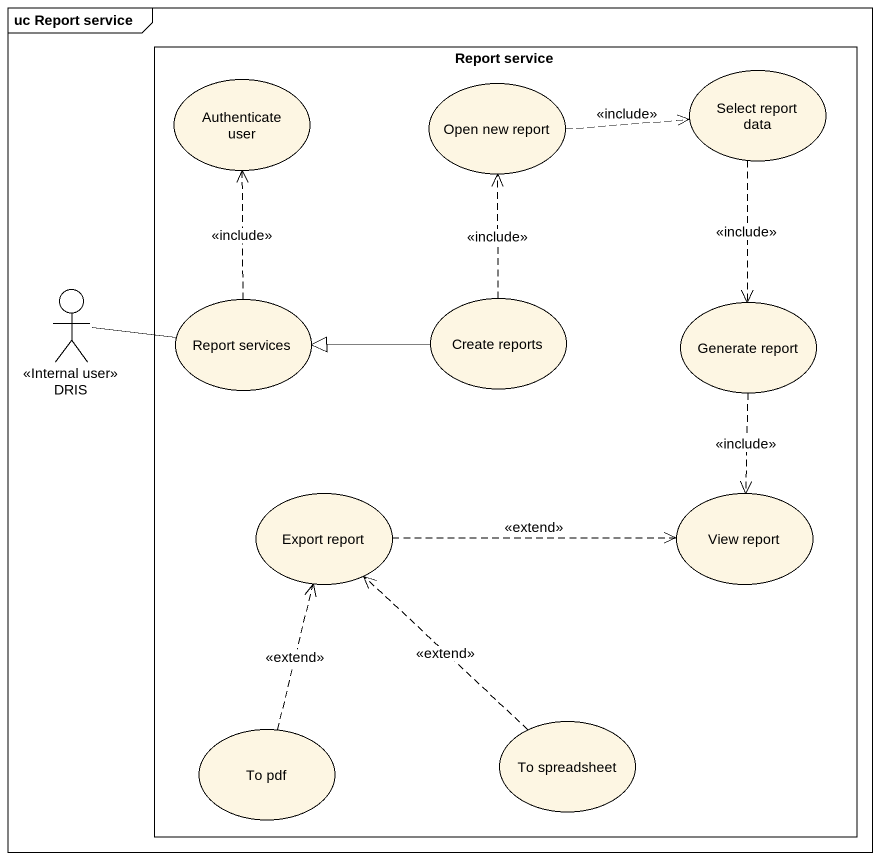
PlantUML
@startuml
mainframe uc Report service
rectangle "Report service" as Report_service {
  usecase "Select report data" as Select_report_data
  usecase "Authenticate user" as Authenticate_user
  usecase "Open new report" as Open_new_report
  usecase "Report services" as Report_services
  usecase "Create reports" as Create_reports
  usecase "Generate report" as Generate_report
  usecase "Export report" as Export_report
  usecase "View report" as View_report
  usecase "To pdf" as To_pdf
  usecase "To spreadsheet" as To_spreadsheet
}
actor DRIS <<Internal user>>
Select_report_data ..> Generate_report : <<include>>
Open_new_report .right.> Select_report_data : <<include>>
DRIS -right- Report_services
Report_services .up.> Authenticate_user : <<include>>
Create_reports .up.> Open_new_report : <<include>>
Create_reports -left-|> Report_services
Generate_report ..> View_report : <<include>>
Export_report .right.> View_report : <<extend>>
To_pdf .up.> Export_report : <<extend>>
To_spreadsheet .up.> Export_report : <<extend>>
@enduml
